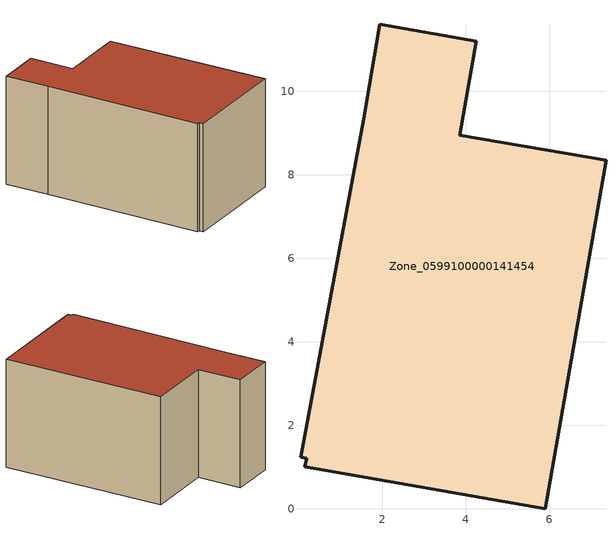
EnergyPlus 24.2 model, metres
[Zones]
Zone_0599100000141454
 floor ground (C_G): 0.14,1 0.18,1.21 0.04,1.23 1.55,9.35 1.94,11.61 4.25,11.21 3.86,8.95 7.36,8.35 5.9,0 z0
 wall outside (C_F): 3.86,8.95 4.25,11.21 1.94,11.61 1.55,9.35 0.04,1.23 0.18,1.21 0.14,1 5.9,0 7.36,8.35 3.86,8.95 z0:5.62
 roof outside (C_R): 0.18,1.21 0.14,1 5.9,0 7.36,8.35 3.86,8.95 4.25,11.21 1.94,11.61 1.55,9.35 0.04,1.23 z5.62
[BUILDING]
Pand.0599100000141454: North Axis=0; Terrain=City; Loads Convergence Tolerance Value=0.04; Temperature Convergence Tolerance Value=0.4; Solar Distribution=FullExterior; Maximum Number of Warmup Days=25; Minimum Number of Warmup Days=1
[Site:Location]
Rotterdam.The.Hague.AP_ZH_NLD Design_Conditions: Latitude=51.96; Longitude=4.45; Time Zone=1; Elevation=-4.5
[SITE:GROUNDTEMPERATURE:BUILDINGSURFACE]
18, 18, 18, 18, 18, 18, 18, 18, 18, 18, 18, 18
[MATERIAL] Thermal Absorptance=0.9; Solar Absorptance=0.7; Visible Absorptance=0.7
Name | Roughness | Thickness | Conductivity | Density | Specific Heat
G.TI.1946-1964 | MediumSmooth | 0.15 | 1 | 540 | 1210
F.TI.1946-1964 | Rough | 0.3 | 0.857143 | 1920 | 840
R.TI.1946-1964 | MediumRough | 0.2 | 0.277778 | 1500 | 1000
[CONSTRUCTION]
C_G: G.TI.1946-1964
C_F: F.TI.1946-1964
C_R: R.TI.1946-1964
[ZONE]
Zone_0599100000141454: Type=1; Multiplier=1; Ceiling Height=Autocalculate; Volume=Autocalculate; Floor Area=autocalculate; Part of Total Floor Area=Yes
[ZONEINFILTRATION:DESIGNFLOWRATE]
Infil_Zone_0599100000141454: Zone or ZoneList or Space or SpaceList=Zone_0599100000141454; Schedule=AlwaysOn; Design Flow Rate Calculation Method=Flow/Area; Flow Rate per Floor Area=0.003; Constant Term Coefficient=1; Temperature Term Coefficient=0; Velocity Term Coefficient=0; Velocity Squared Term Coefficient=0
[HVACTEMPLATE:ZONE:IDEALLOADSAIRSYSTEM]
Zone_0599100000141454: Maximum Heating Supply Air Temperature=50; Minimum Cooling Supply Air Temperature=13; Maximum Heating Supply Air Humidity Ratio=0.0156; Minimum Cooling Supply Air Humidity Ratio=0.0077; Heating Limit=NoLimit; Cooling Limit=NoLimit; Dehumidification Control Type=ConstantSensibleHeatRatio; Cooling Sensible Heat Ratio=0.7; Dehumidification Setpoint=60; Humidification Control Type=None; Humidification Setpoint=30; Outdoor Air Method=None; Outdoor Air Flow Rate per Person=0.00944; Outdoor Air Flow Rate per Zone Floor Area=0; Outdoor Air Flow Rate per Zone=0; Demand Controlled Ventilation Type=None; Outdoor Air Economizer Type=NoEconomizer; Heat Recovery Type=None; Sensible Heat Recovery Effectiveness=0.7; Latent Heat Recovery Effectiveness=0.65
[ZONECONTROL:THERMOSTAT]
ThermostatControl_Zone_0599100000141454: Zone or ZoneList=Zone_0599100000141454; Control Type Schedule=DualSetpointControlType; Control 1=Thermostat_Zone_0599100000141454; Temperature Difference Between Cutout And Setpoint=0
[THERMOSTATSETPOINT:DUALSETPOINT]
Thermostat_Zone_0599100000141454: Heating Setpoint Temperature Schedule=HeatingSetpoint_Zone_0599100000141454; Cooling Setpoint Temperature Schedule=CoolingSetpoint_Zone_0599100000141454
[SCHEDULE:COMPACT]
HeatingSetpoint_Zone_0599100000141454: Through: 12/31, For: AllDays, Until: 24:00, 21
CoolingSetpoint_Zone_0599100000141454: Through: 12/31, For: AllDays, Until: 24:00, 24
DualSetpointControlType: Through: 12/31, For: AllDays, Until: 24:00, 4
AlwaysOn: Through: 12/31, For: AllDays, Until: 24:00, 1
